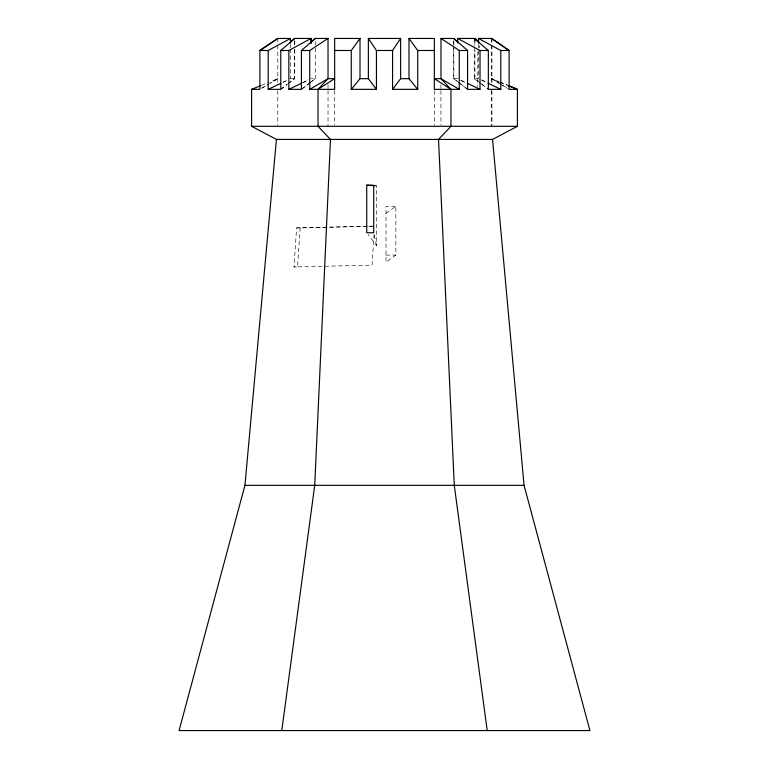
<?xml version="1.0" encoding="UTF-8"?>
<svg xmlns="http://www.w3.org/2000/svg" width="769" height="769" viewBox="0 0 769 769"><rect width="100%" height="100%" fill="white"/><g stroke="black" fill="none" stroke-linecap="round" stroke-linejoin="round"><path stroke-width="0.58" stroke-dasharray="3.85 2.88" d="M367.553 226.307L300.141 227.912L297.526 266.93L293.998 266.93L296.613 227.912L367.447 226.307M374.09 234.42L372.033 265.161L293.998 266.93M301.429 89.348L308.811 83.658M309.734 82.946L315.271 78.678L315.271 40.815M280.656 89.348L287.135 84.369M288.058 83.658L294.537 78.678L294.537 46.736M280.781 89.348L287.298 84.369M288.231 83.658L294.758 78.678L294.758 46.736M302.361 88.637L310.734 82.235M311.666 81.524L315.396 78.678L311.041 78.678M386 213.321L395.843 206.255L395.843 255.097L386 262.162L386 206.255L395.843 206.255M261.873 88.166L268.823 84.013L261.883 88.166M277.753 78.678L269.813 83.427L277.811 78.678L270.121 81.793M302.582 82.744L308.927 79.697M283.011 82.235L287.25 80.207L283.088 82.235M302.775 82.744L308.081 80.207M261.402 85.349L269.063 82.235M368.736 226.278L374.647 226.134L368.649 226.278M290.422 78.678L294.758 78.678M453.633 45.554L453.633 78.678L457.728 78.678M474.242 46.736L474.242 78.678L478.51 78.678L478.462 49.101M499.187 83.427L491.247 78.678L498.581 81.466M296.613 227.912L300.141 227.912M386 255.097L395.843 255.097M374.397 185.733L376.579 185.887L376.579 245.647L368.14 234.593M374.676 185.425L376.579 185.887M491.247 78.678L498.879 81.793M499.965 82.235L507.598 85.349M499.696 81.927L507.444 85.176M481.654 80.207L486.969 82.744M460.891 80.207L466.206 82.744M481.471 79.745L486.844 82.418M460.9 80.361L466.187 83.177M500.177 84.013L507.127 88.166M491.939 78.678L501.032 84.33M502.042 84.955L509.107 89.348M474.242 78.678L480.827 83.658M481.759 84.369L488.344 89.348L481.173 83.658M453.633 78.678L457.353 81.524M458.276 82.235L466.639 88.637M459.324 82.946L453.825 78.678L453.825 46.736M460.247 83.658L467.571 89.348M480.279 82.946L474.896 78.678L474.896 50.283M374.234 235.093L376.579 245.647M491.939 38.45L491.939 82.254M491.939 90.579L491.939 125.107M491.247 38.45L491.247 82.254M491.247 90.579L491.247 126.299M479.327 45.554L479.327 47.918M478.462 44.362L478.462 47.918M477.809 51.667L477.809 86.993M474.896 40.815L474.896 45.554M474.242 38.45L474.242 45.554M453.825 40.815L453.825 45.554M453.633 40.815L453.633 44.362M440.916 84.628L440.973 89.396M440.916 90.579L440.973 125.107M434.341 90.579L434.341 125.107M334.659 90.579L334.659 125.107M328.027 84.628L328.027 89.396M328.027 90.579L328.027 126.299M294.758 40.815L294.758 45.554M294.537 40.815L294.537 45.554M290.538 44.362L290.422 47.918M290.422 49.101L290.538 78.678M277.811 38.45L277.811 82.254M277.753 90.579L277.811 125.107"/><path stroke-width="1.15" d="M508.559 85.638L517.412 89.348L517.412 126.299L492.564 139.429L524.064 485.345L589.919 730.55L179.081 730.55L244.936 485.345L276.436 139.429L251.588 126.299L251.588 89.348L260.326 85.792M281.79 730.55L314.723 485.345L330.468 139.429L318.039 126.299L318.039 89.348L328.027 78.678L328.027 38.45L315.271 38.45L301.429 50.494L301.429 89.348L288.856 89.348L288.856 50.494L311.041 38.45L311.041 43.179M487.21 730.55L454.277 485.345L438.532 139.429L450.961 126.299L450.961 89.348L440.973 78.678L440.973 38.45L459.266 50.494L459.266 89.348L434.341 89.348L434.341 38.45L408.993 38.45L417.73 50.494L417.73 89.348L392.565 89.348L392.565 50.494L400.63 38.45L368.37 38.45L368.37 78.678L376.435 89.348L351.27 89.348L351.27 50.494L360.007 38.45L334.659 38.45L334.659 89.348L309.734 89.348L309.734 50.494L328.027 38.45M392.565 89.348L400.63 78.678L400.63 38.45M351.27 89.348L360.007 78.678L360.007 38.45M290.201 42.208L294.537 38.45L311.272 38.45L311.272 43.179M251.588 89.348L259.893 89.348L259.893 50.494L277.753 38.45L290.538 38.45L268.198 50.494L268.198 89.348L280.781 89.348L280.781 50.494L294.758 38.45M311.032 42.208L315.396 38.45M277.811 38.45L259.893 50.494L268.198 50.494M318.039 89.348L334.659 78.678L328.027 78.678L309.734 89.348M288.856 89.348L301.535 83.254M268.198 89.348L280.964 83.254M440.916 38.45L453.825 38.45L467.571 50.494L467.571 89.348L480.019 89.348L480.019 50.494L457.699 38.45L457.699 43.179M457.699 38.45L474.896 38.45L479.097 42.208M478.462 43.179L478.462 38.45L491.939 38.45L509.107 50.494L509.107 89.348L517.412 89.348L508.694 85.792M280.781 50.494L288.856 50.494M301.429 50.494L309.734 50.494M334.659 50.494L351.27 50.494M368.37 38.45L376.435 50.494L392.565 50.494M417.73 50.494L434.341 50.494M459.266 50.494L467.571 50.494M480.019 50.494L488.344 50.494L488.344 89.348L500.802 89.348L500.802 50.494L478.462 38.45M500.802 50.494L509.107 50.494L491.247 38.45M360.007 78.678L368.37 78.678M400.63 78.678L408.993 78.678L417.73 89.348M251.588 126.299L517.412 126.299M276.436 139.429L492.564 139.429M366.726 185.204L373.715 185.204L373.715 232.747L366.726 232.747L366.726 185.204L374.397 185.733M244.936 485.345L524.064 485.345M488.036 83.254L500.802 89.348M467.264 83.254L480.019 89.348M459.266 89.348L440.973 78.678L434.341 78.678L450.961 89.348M474.242 38.45L488.344 50.494M453.633 38.45L457.988 42.208M474.896 38.45L474.896 40.815M408.993 38.45L408.993 78.678M376.435 50.494L376.435 89.348M290.422 38.45L290.538 43.179"/></g></svg>
